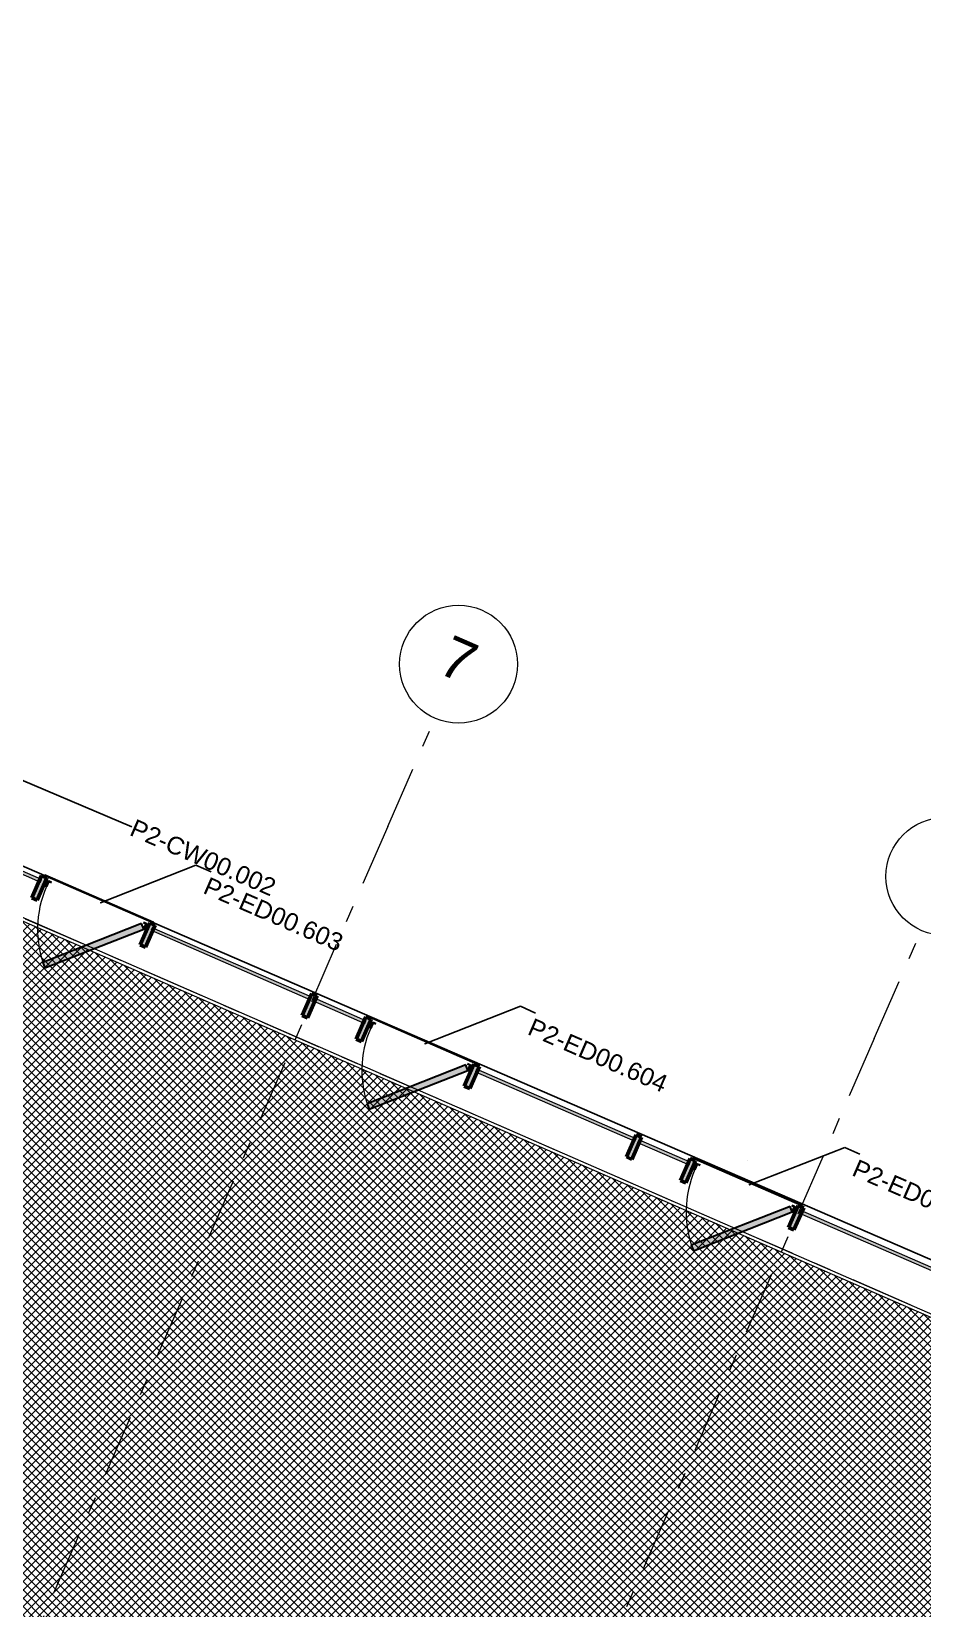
# Model space of a CAD drawing. Header units: millimetres. Extents: x -99530 to 1067232, y -97212 to 137997.
# Drawn here: x 34968 to 42524, y 4614 to 17983 of the extents above; entities that cross this region are included whole.
import ezdxf
from ezdxf.enums import TextEntityAlignment as Align

# ---------------------------------------------------------------- set-up
doc = ezdxf.new("R2010")
doc.units = ezdxf.units.MM
doc.header["$MEASUREMENT"] = 0
doc.linetypes.add('Double Dashed', pattern=[1093.611073, 529.166651, -211.666656, 141.111112, -211.666656])
for name, color, linetype in [('A-15-MG_Structural_Grid', 7, 'Continuous'), ('A-20-M_Floor_Slab', 7, 'Continuous'), ('A-25-M_Curtain_Wall', 7, 'Continuous'), ('A-25-M_Wall_Ext', 7, 'Continuous'), ('New_A-05-M_Gross_Int_Siemens', 7, 'Continuous')]:
    doc.layers.add(name, color=color, linetype=linetype)
for name, color, linetype, lineweight, true_color in [('A-15-MG_Structural_Grid_Pen_No__163', 7, 'Continuous', 0, 0x750077), ('A-25-M_Curtain_Wall_Pen_No__144', 7, 'Continuous', 0, 0xc8c8c8), ('A-25-M_Curtain_Wall_Pen_No__165', 7, 'Continuous', 0, 0x006060), ('A-25-M_Curtain_Wall_Pen_No__27', 7, 'Continuous', 50, 0x2a2a2a), ('A-25-M_Curtain_Wall_Pen_No__46', 7, 'Continuous', 35, 0x444444), ('A-25-M_Wall_Ext_Pen_No__64', 7, 'Continuous', 20, 0x606060), ('A-25-M_Wall_Int_Pen_No__102', 7, 'Continuous', 15, 0xcccccc), ('A-95-P_Text_1_50_GA_Pen_No__46', 7, 'Continuous', 35, 0x444444), ('ArchiCAD Doors_Pen_No__103', 7, 'Continuous', 15, 0xa6a6a6), ('ArchiCAD Doors_Pen_No__43', 7, 'Continuous', 30, 0x444444), ('ArchiCAD Doors_Pen_No__63', 7, 'Continuous', 20, 0x606060), ('New_A-05-M_Gross_Int_Siemens_Pen_No__74', 7, 'Continuous', 20, 0x606060)]:
    doc.layers.add(name, color=color, linetype=linetype, lineweight=lineweight, true_color=true_color)
for name, color, linetype, lineweight in [('A-20-M_Floor_Slab_Pen_No__89', 8, 'Continuous', 20), ('A-25-M_Curtain_Wall_Pen_No__1', 7, 'Continuous', 13), ('A-25-M_Curtain_Wall_Pen_No__85', 8, 'Continuous', 20), ('A-95-P_Text_1_50_GA_Pen_No__85', 8, 'Continuous', 20), ('G-10-P_Topo_Building_Pen_No__194', 7, 'Continuous', 25), ('G-10-P_Topo_Misc_Pen_No__1', 7, 'Continuous', 13), ('New_A-95-P_Text_1_50_GA_Pen_No__85', 8, 'Continuous', 20), ('New_ArchiCAD Zone Stamps_Pen_No__9', 7, 'Continuous', 13)]:
    doc.layers.add(name, color=color, linetype=linetype, lineweight=lineweight)
doc.styles.add('GENERATED_STYLE_1', font='')
doc.styles.add('GENERATED_STYLE_3', font='')
doc.styles.add('GENERATED_STYLE_4', font='')
doc.styles.get('GENERATED_STYLE_1').set_extended_font_data('Arial', bold=True)
doc.styles.get('GENERATED_STYLE_3').set_extended_font_data('Arial')
doc.styles.get('GENERATED_STYLE_4').set_extended_font_data('Swis721 BT')
doc.dimstyles.new('GENERATED_STYLE__2', dxfattribs={"dimtxt": 0.18, "dimasz": 182.4, "dimexe": 0.18, "dimexo": 0.0625, "dimgap": 0.09, "dimtad": 0, "dimtih": 1, "dimtoh": 1, "dimdec": 4, "dimzin": 0, "dimdsep": 46, "dimcen": 0.09, "dimadec": 0, "dimazin": 0, "dimtfac": 1, "dimtdec": 4, "dimtmove": 0, "dimatfit": 3, "dimldrblk": 'ARROWHEAD_5', "dimfxl": 1, "dimtolj": 1, "dimtzin": 0, "dimarcsym": 0})
doc.dimstyles.new('GENERATED_STYLE__4', dxfattribs={"dimtxt": 0.18, "dimasz": 273.6, "dimexe": 0.18, "dimexo": 0.0625, "dimgap": 0.09, "dimtad": 0, "dimtih": 1, "dimtoh": 1, "dimdec": 4, "dimzin": 0, "dimdsep": 46, "dimcen": 0.09, "dimadec": 0, "dimazin": 0, "dimtfac": 1, "dimtdec": 4, "dimtmove": 0, "dimatfit": 3, "dimldrblk": 'ARROWHEAD_5', "dimfxl": 1, "dimtolj": 1, "dimtzin": 0, "dimarcsym": 0})

# ---------------------------------------------------------------- blocks, each defined once
blk = doc.blocks.new('Workshop_INB 0206_20_1', base_point=(41803, 2737))
at = {"layer": 'New_A-05-M_Gross_Int_Siemens_Pen_No__74', "linetype": 'Continuous'}
blk.add_line((54119, 2087), (33150, 11230), dxfattribs=at)
at = {"layer": 'New_ArchiCAD Zone Stamps_Pen_No__9'}
for tag, height, style, p in [('ROOM_NAME', 250, 'GENERATED_STYLE_1', (41497, 4067)), ('zoneNameLine2', 250, 'GENERATED_STYLE_1', (41309, 3635)), ('ROOM_NUMBER', 200, 'GENERATED_STYLE_3', (41121, 3214)), ('measuredAreaCode', 200, 'GENERATED_STYLE_3', (40964, 2854)), ('DUMMY_649', 200, 'GENERATED_STYLE_3', (41271, 2720)), ('DUMMY_650', 200, 'GENERATED_STYLE_3', (41900, 2446)), ('DUMMY_651', 133, 'GENERATED_STYLE_3', (42179, 2339))]:
    blk.add_attdef(tag, text='', height=height, rotation=336.4404, dxfattribs=dict(at, style=style)).set_placement(p, align=Align.TOP_LEFT)
blk = doc.blocks.new('Slab_1_1', base_point=(377, -362))
at = {"layer": 'A-20-M_Floor_Slab_Pen_No__89', "linetype": 'Continuous', "flags": 128}
blk.add_lwpolyline([(377, -362), (7791, 6537), (7706, 6629), (10938, 9637), (15227, 7767), (19349, 17220), (53673, 2253), (53967, 2125), (49755, -7534), (49461, -7406), (44390, -19037), (3614, -1256), (3425, -1691)], close=True, dxfattribs=at)
blk = doc.blocks.new('Curtain Wall_1_1')
at = {"layer": 'A-25-M_Curtain_Wall_Pen_No__144', "linetype": 'Continuous'}
for points in [[(35053, 10828), (34971, 10640), (35017, 10620), (35099, 10808)], [(35970, 10428), (35888, 10240), (35934, 10220), (36016, 10408)], [(37345, 9829), (37263, 9641), (37309, 9621), (37391, 9809)], [(37803, 9629), (37721, 9441), (37767, 9421), (37849, 9609)], [(38720, 9229), (38638, 9041), (38684, 9022), (38766, 9209)], [(40095, 8630), (40013, 8442), (40059, 8422), (40141, 8610)], [(40553, 8430), (40471, 8242), (40517, 8222), (40599, 8410)], [(41470, 8031), (41388, 7843), (41434, 7823), (41516, 8011)]]:
    blk.add_hatch(color=256, dxfattribs=at).paths.add_polyline_path(points)
at = {"layer": 'A-25-M_Curtain_Wall_Pen_No__165', "linetype": 'Continuous', "lineweight": 0, "true_color": 0x001818}
for points in [[(34607, 10963), (35044, 10773), (35053, 10795), (34617, 10985)], [(35982, 10364), (37335, 9774), (37345, 9796), (35992, 10386)], [(37357, 9765), (37794, 9574), (37803, 9596), (37367, 9787)], [(38732, 9165), (40085, 8575), (40095, 8597), (38742, 9187)], [(40107, 8566), (40544, 8375), (40553, 8397), (40117, 8588)], [(41482, 7966), (42835, 7376), (42845, 7398), (41492, 7988)]]:
    blk.add_hatch(color=168, dxfattribs=at).paths.add_polyline_path(points)
at = {"layer": 'ArchiCAD Doors_Pen_No__103', "linetype": 'Continuous'}
for points in [[(35091, 10790), (35071, 10744), (35094, 10734), (35114, 10780)], [(35901, 10421), (35063, 10092), (35081, 10045), (35919, 10374)], [(35939, 10420), (35919, 10374), (35942, 10364), (35962, 10410)], [(37841, 9591), (37821, 9545), (37844, 9535), (37864, 9581)], [(38651, 9222), (37813, 8893), (37831, 8846), (38669, 9175)], [(38689, 9221), (38669, 9175), (38692, 9165), (38712, 9211)], [(40591, 8392), (40571, 8346), (40594, 8336), (40614, 8382)], [(41401, 8023), (40563, 7694), (40581, 7647), (41419, 7976)], [(41439, 8022), (41419, 7976), (41442, 7966), (41462, 8012)]]:
    blk.add_hatch(color=256, dxfattribs=at).paths.add_polyline_path(points)
at = {"layer": 'A-25-M_Curtain_Wall_Pen_No__1', "linetype": 'Continuous'}
for p, q in [((34607, 10963), (35044, 10773)), ((35053, 10795), (34617, 10985)), ((35044, 10773), (35053, 10795)), ((35992, 10386), (35982, 10364)), ((35982, 10364), (37335, 9774)), ((37345, 9796), (35992, 10386)), ((37335, 9774), (37345, 9796)), ((37367, 9787), (37357, 9765)), ((37357, 9765), (37794, 9574)), ((37803, 9596), (37367, 9787)), ((37794, 9574), (37803, 9596)), ((38742, 9187), (38732, 9165)), ((38732, 9165), (40085, 8575)), ((40095, 8597), (38742, 9187)), ((40085, 8575), (40095, 8597)), ((40117, 8588), (40107, 8566)), ((40107, 8566), (40544, 8375)), ((40553, 8397), (40117, 8588)), ((40544, 8375), (40553, 8397)), ((41492, 7988), (41482, 7966)), ((41482, 7966), (42835, 7376)), ((42845, 7398), (41492, 7988))]:
    blk.add_line(p, q, dxfattribs=at)
at = {"layer": 'A-25-M_Curtain_Wall_Pen_No__27', "linetype": 'Continuous'}
for p, q in [((35053, 10828), (34971, 10640)), ((35017, 10620), (35099, 10808)), ((35099, 10808), (35053, 10828)), ((34971, 10640), (35017, 10620)), ((35970, 10428), (35888, 10240)), ((36016, 10408), (35970, 10428)), ((35934, 10220), (36016, 10408)), ((35888, 10240), (35934, 10220)), ((37345, 9829), (37263, 9641)), ((37309, 9621), (37391, 9809)), ((37391, 9809), (37345, 9829)), ((37263, 9641), (37309, 9621)), ((37803, 9629), (37721, 9441)), ((37849, 9609), (37803, 9629)), ((37767, 9421), (37849, 9609)), ((37721, 9441), (37767, 9421)), ((38720, 9229), (38638, 9041)), ((38766, 9209), (38720, 9229)), ((38684, 9022), (38766, 9209)), ((38638, 9041), (38684, 9022)), ((40095, 8630), (40013, 8442)), ((40059, 8422), (40141, 8610)), ((40141, 8610), (40095, 8630)), ((40013, 8442), (40059, 8422)), ((40553, 8430), (40471, 8242)), ((40599, 8410), (40553, 8430)), ((40517, 8222), (40599, 8410)), ((40471, 8242), (40517, 8222)), ((41470, 8031), (41388, 7843)), ((41516, 8011), (41470, 8031)), ((41434, 7823), (41516, 8011)), ((41388, 7843), (41434, 7823))]:
    blk.add_line(p, q, dxfattribs=at)
at = {"layer": 'ArchiCAD Doors_Pen_No__43', "linetype": 'Continuous'}
for p, q in [((35071, 10744), (35091, 10790)), ((35094, 10734), (35071, 10744)), ((35091, 10790), (35137, 10770)), ((35114, 10780), (35094, 10734)), ((35137, 10770), (35114, 10780)), ((35939, 10420), (35916, 10430)), ((35916, 10430), (35962, 10410)), ((35901, 10421), (35063, 10092)), ((35081, 10045), (35919, 10374)), ((35919, 10374), (35901, 10421)), ((35919, 10374), (35939, 10420)), ((35942, 10364), (35919, 10374)), ((35962, 10410), (35942, 10364)), ((35063, 10092), (35081, 10045)), ((37821, 9545), (37841, 9591)), ((37844, 9535), (37821, 9545)), ((37841, 9591), (37887, 9571)), ((37864, 9581), (37844, 9535)), ((37887, 9571), (37864, 9581)), ((38689, 9221), (38666, 9231)), ((38666, 9231), (38712, 9211)), ((38651, 9222), (37813, 8893)), ((37831, 8846), (38669, 9175)), ((38669, 9175), (38651, 9222)), ((38669, 9175), (38689, 9221)), ((38692, 9165), (38669, 9175)), ((38712, 9211), (38692, 9165)), ((37813, 8893), (37831, 8846)), ((40571, 8346), (40591, 8392)), ((40594, 8336), (40571, 8346)), ((40591, 8392), (40637, 8372)), ((40614, 8382), (40594, 8336)), ((40637, 8372), (40614, 8382)), ((41401, 8023), (40563, 7694)), ((41419, 7976), (41401, 8023)), ((41439, 8022), (41416, 8032)), ((41416, 8032), (41462, 8012)), ((41419, 7976), (41439, 8022)), ((40581, 7647), (41419, 7976)), ((41442, 7966), (41419, 7976)), ((41462, 8012), (41442, 7966)), ((40563, 7694), (40581, 7647))]:
    blk.add_line(p, q, dxfattribs=at)
at = {"layer": 'ArchiCAD Doors_Pen_No__63', "linetype": 'Continuous'}
for centre in [(35919, 10374), (38669, 9175), (41419, 7976)]:
    blk.add_arc(centre, 900, 156.4446, 201.4446, dxfattribs=at)
blk = doc.blocks.new('Solar Shade Straight 19_3')
at = {"layer": 'A-25-M_Wall_Ext_Pen_No__64', "linetype": 'Continuous'}
for p, q in [((1005, -3.5), (0, -3.5)), ((0, -3.5), (0, -10.5)), ((0, -10.5), (1005, -10.5)), ((1005, -10.5), (1005, -3.5))]:
    blk.add_line(p, q, dxfattribs=at)
blk = doc.blocks.new('Standard grid marker')
at = {"layer": 'A-15-MG_Structural_Grid_Pen_No__163', "linetype": 'Double Dashed'}
for q in [(0, 0), (29726, 0)]:
    blk.add_line((1000, 0), q, dxfattribs=at)
at = {"layer": 'A-15-MG_Structural_Grid_Pen_No__163', "linetype": 'Continuous'}
blk.add_circle((-500, 0), 500, dxfattribs=at)
at = {"layer": 'A-15-MG_Structural_Grid_Pen_No__163', "linetype": 'Double Dashed'}
blk.add_point((1000, 0), dxfattribs=at)
blk.add_point((1000, 0), dxfattribs=at)
at = {"layer": 'A-15-MG_Structural_Grid_Pen_No__163', "style": 'GENERATED_STYLE_4'}
for tag, p in [('AC_MarkerText_1_0', (-500, 41)), ('AC_MarkerText_1_1', (31226, 41))]:
    blk.add_attdef(tag, text='', height=350, rotation=90, dxfattribs=at).set_placement(p, align=Align.MIDDLE_CENTER)
blk = doc.blocks.new('Standard grid marker_2')
at = {"layer": 'A-15-MG_Structural_Grid_Pen_No__163', "linetype": 'Double Dashed'}
blk.add_line((1909, 0), (86140, 0), dxfattribs=at)
at = {"layer": 'A-15-MG_Structural_Grid_Pen_No__163', "style": 'GENERATED_STYLE_4'}
for tag, p in [('AC_MarkerText_1_0', (-500, 952)), ('AC_MarkerText_1_1', (88549, 952))]:
    blk.add_attdef(tag, text='', height=350, rotation=360, dxfattribs=at).set_placement(p, align=Align.MIDDLE_CENTER)
blk = doc.blocks.new('ARROWHEAD_5')
at = {"color": 0, "linetype": 'Continuous', "lineweight": 0}
blk.add_line((0, 0), (-1, 0), dxfattribs=at)
blk.add_solid([(-1, 0.2679), (0, 0), (-1, -0.2679), (-1, 0.2679)], dxfattribs=at)

msp = doc.modelspace()

# ---------------------------------------------------------------- hatches: boundary and pattern name
at = {"layer": 'A-25-M_Wall_Int_Pen_No__102', "linetype": 'Continuous'}
h = msp.add_hatch(dxfattribs=at)
h.set_pattern_fill('Grid_5x5_Diagonal_0001', color=256, style=0, pattern_type=2)
h.set_pattern_definition([(45, (0, 0), (-35.35534, 35.35534), []), (135, (0, 0), (35.35534, 35.35534), [])])
h.paths.add_polyline_path([(44768.3, -19356.4), (49530.7, -8434.9), (28562.4, 708.3), (33140, 11206.2), (74273.5, -6730.2), (64933.5, -28149.5)])

# ---------------------------------------------------------------- linework, layer by layer
at = {"layer": 'G-10-P_Topo_Building_Pen_No__194', "linetype": 'Continuous'}
msp.add_line((54298.8, 2500), (19117.5, 17741.7), dxfattribs=at)
at = {"layer": 'G-10-P_Topo_Misc_Pen_No__1', "linetype": 'Continuous'}
msp.add_line((41041.1, 8414.1), (41041.2, 8414.1), dxfattribs=at)

# ---------------------------------------------------------------- block references
at = {"layer": 'A-15-MG_Structural_Grid', "color": 8, "linetype": 'Continuous', "lineweight": 15, "zscale": 1000}
for name, p, rotation in [('Standard grid marker_2', (8103.9, 22153.2), 336.440411583993), ('Standard grid marker', (42514.2, 10362.5), 246.440411583993)]:
    msp.add_blockref(name, p, dxfattribs=dict(at, rotation=rotation))
at = {"layer": 'A-15-MG_Structural_Grid', "color": 8, "linetype": 'Continuous', "lineweight": 15}
ref = msp.add_blockref('Standard grid marker', (38389.3, 12161.2), dxfattribs=dict(at, zscale=1000, rotation=246.440411583993))
ref.add_attrib('AC_MarkerText_1', '7', dxfattribs={"layer": 'A-15-MG_Structural_Grid_Pen_No__163', "color": 216, "true_color": 0x750077, "height": 350, "rotation": 336.44041, "style": 'GENERATED_STYLE_4'}).set_placement((38589.1, 12660.7), align=Align.MIDDLE_CENTER)
at = {"layer": 'A-20-M_Floor_Slab', "color": 8, "linetype": 'Continuous', "lineweight": 20}
msp.add_blockref('Slab_1_1', (376.7, -362.2), dxfattribs=at)
at = {"layer": 'A-25-M_Curtain_Wall', "linetype": 'Continuous', "lineweight": 0}
msp.add_blockref('Curtain Wall_1_1', (0, 0), dxfattribs=at)
at = {"layer": 'A-25-M_Wall_Ext', "color": 251, "linetype": 'Continuous', "lineweight": 20, "true_color": 0x606060, "zscale": 1000, "rotation": 156.4404115839872}
for p in [(35999.9, 10421.8), (38749.8, 9222.7), (41499.7, 8023.6)]:
    msp.add_blockref('Solar Shade Straight 19_3', p, dxfattribs=at)
at = {"layer": 'New_A-05-M_Gross_Int_Siemens', "linetype": 'Continuous'}
msp.add_blockref('Workshop_INB 0206_20_1', (41803.5, 2737), dxfattribs=at)

# ---------------------------------------------------------------- texts
at = {"layer": 'A-25-M_Curtain_Wall_Pen_No__46', "linetype": 'Continuous', "insert": (35819.4, 11242), "char_height": 150, "attachment_point": 4, "rotation": 336.49416, "style": 'GENERATED_STYLE_4'}
msp.add_mtext('\\A1;{\\fSwis721 BT|b0|i0|c0|p34;P2-CW00.002}', dxfattribs=at)
at = {"layer": 'A-95-P_Text_1_50_GA_Pen_No__46', "linetype": 'Continuous', "char_height": 150, "attachment_point": 4, "rotation": 336.49416, "line_spacing_factor": 0.947048, "style": 'GENERATED_STYLE_4'}
for s, insert in [('\\A1;{\\fSwis721 BT|b0|i0|c0|p34;\\P\\fSwis721 BT|b0|i0|c0|p34;P2-ED00.603}', (36490.1, 10859)), ('\\A1;{\\fSwis721 BT|b0|i0|c0|p34;\\P\\fSwis721 BT|b0|i0|c0|p34;P2-ED00.604}', (39241.2, 9662.5)), ('\\A1;{\\fSwis721 BT|b0|i0|c0|p34;\\P\\fSwis721 BT|b0|i0|c0|p34;P2-ED00.605}', (41992.2, 8465.9))]:
    msp.add_mtext(s, dxfattribs=dict(at, insert=insert))

# ---------------------------------------------------------------- leaders
at = {"layer": 'A-25-M_Curtain_Wall_Pen_No__85', "linetype": 'Continuous', "annotation_type": 0, "has_hookline": 1, "hookline_direction": 0, "text_width": 1535.7, "horizontal_direction": (0.917019, -0.398843, 0)}
msp.add_leader([(33796.2, 11330.5), (34078.8, 11978.7), (35819.3, 11242)], dimstyle='GENERATED_STYLE__4', dxfattribs=at)
at = {"layer": 'A-95-P_Text_1_50_GA_Pen_No__85', "linetype": 'Continuous', "annotation_type": 0, "has_hookline": 1, "hookline_direction": 0, "horizontal_direction": (0.917019, -0.398843, 0)}
for points, text_width in [([(35553, 10597.9), (36362.5, 10916.7), (36490, 10859)], 1500), ([(38304.1, 9401.4), (39113.6, 9720.1), (39241.1, 9662.5)], 1507.1), ([(41055.2, 8204.8), (41864.6, 8523.6), (41992.1, 8466)], 1500)]:
    msp.add_leader(points, dimstyle='GENERATED_STYLE__4', dxfattribs=dict(at, text_width=text_width))
at = {"layer": 'New_A-95-P_Text_1_50_GA_Pen_No__85', "linetype": 'Continuous', "path_type": 1, "annotation_type": 0, "has_hookline": 1, "hookline_direction": 0, "text_width": 4050, "horizontal_direction": (0.916645, -0.399703, 0)}
msp.add_leader([(30051.9, 13196.3), (30998.1, 14654.2), (31420.2, 14576.6)], dimstyle='GENERATED_STYLE__2', dxfattribs=at)

doc.saveas('drawing.dxf')
